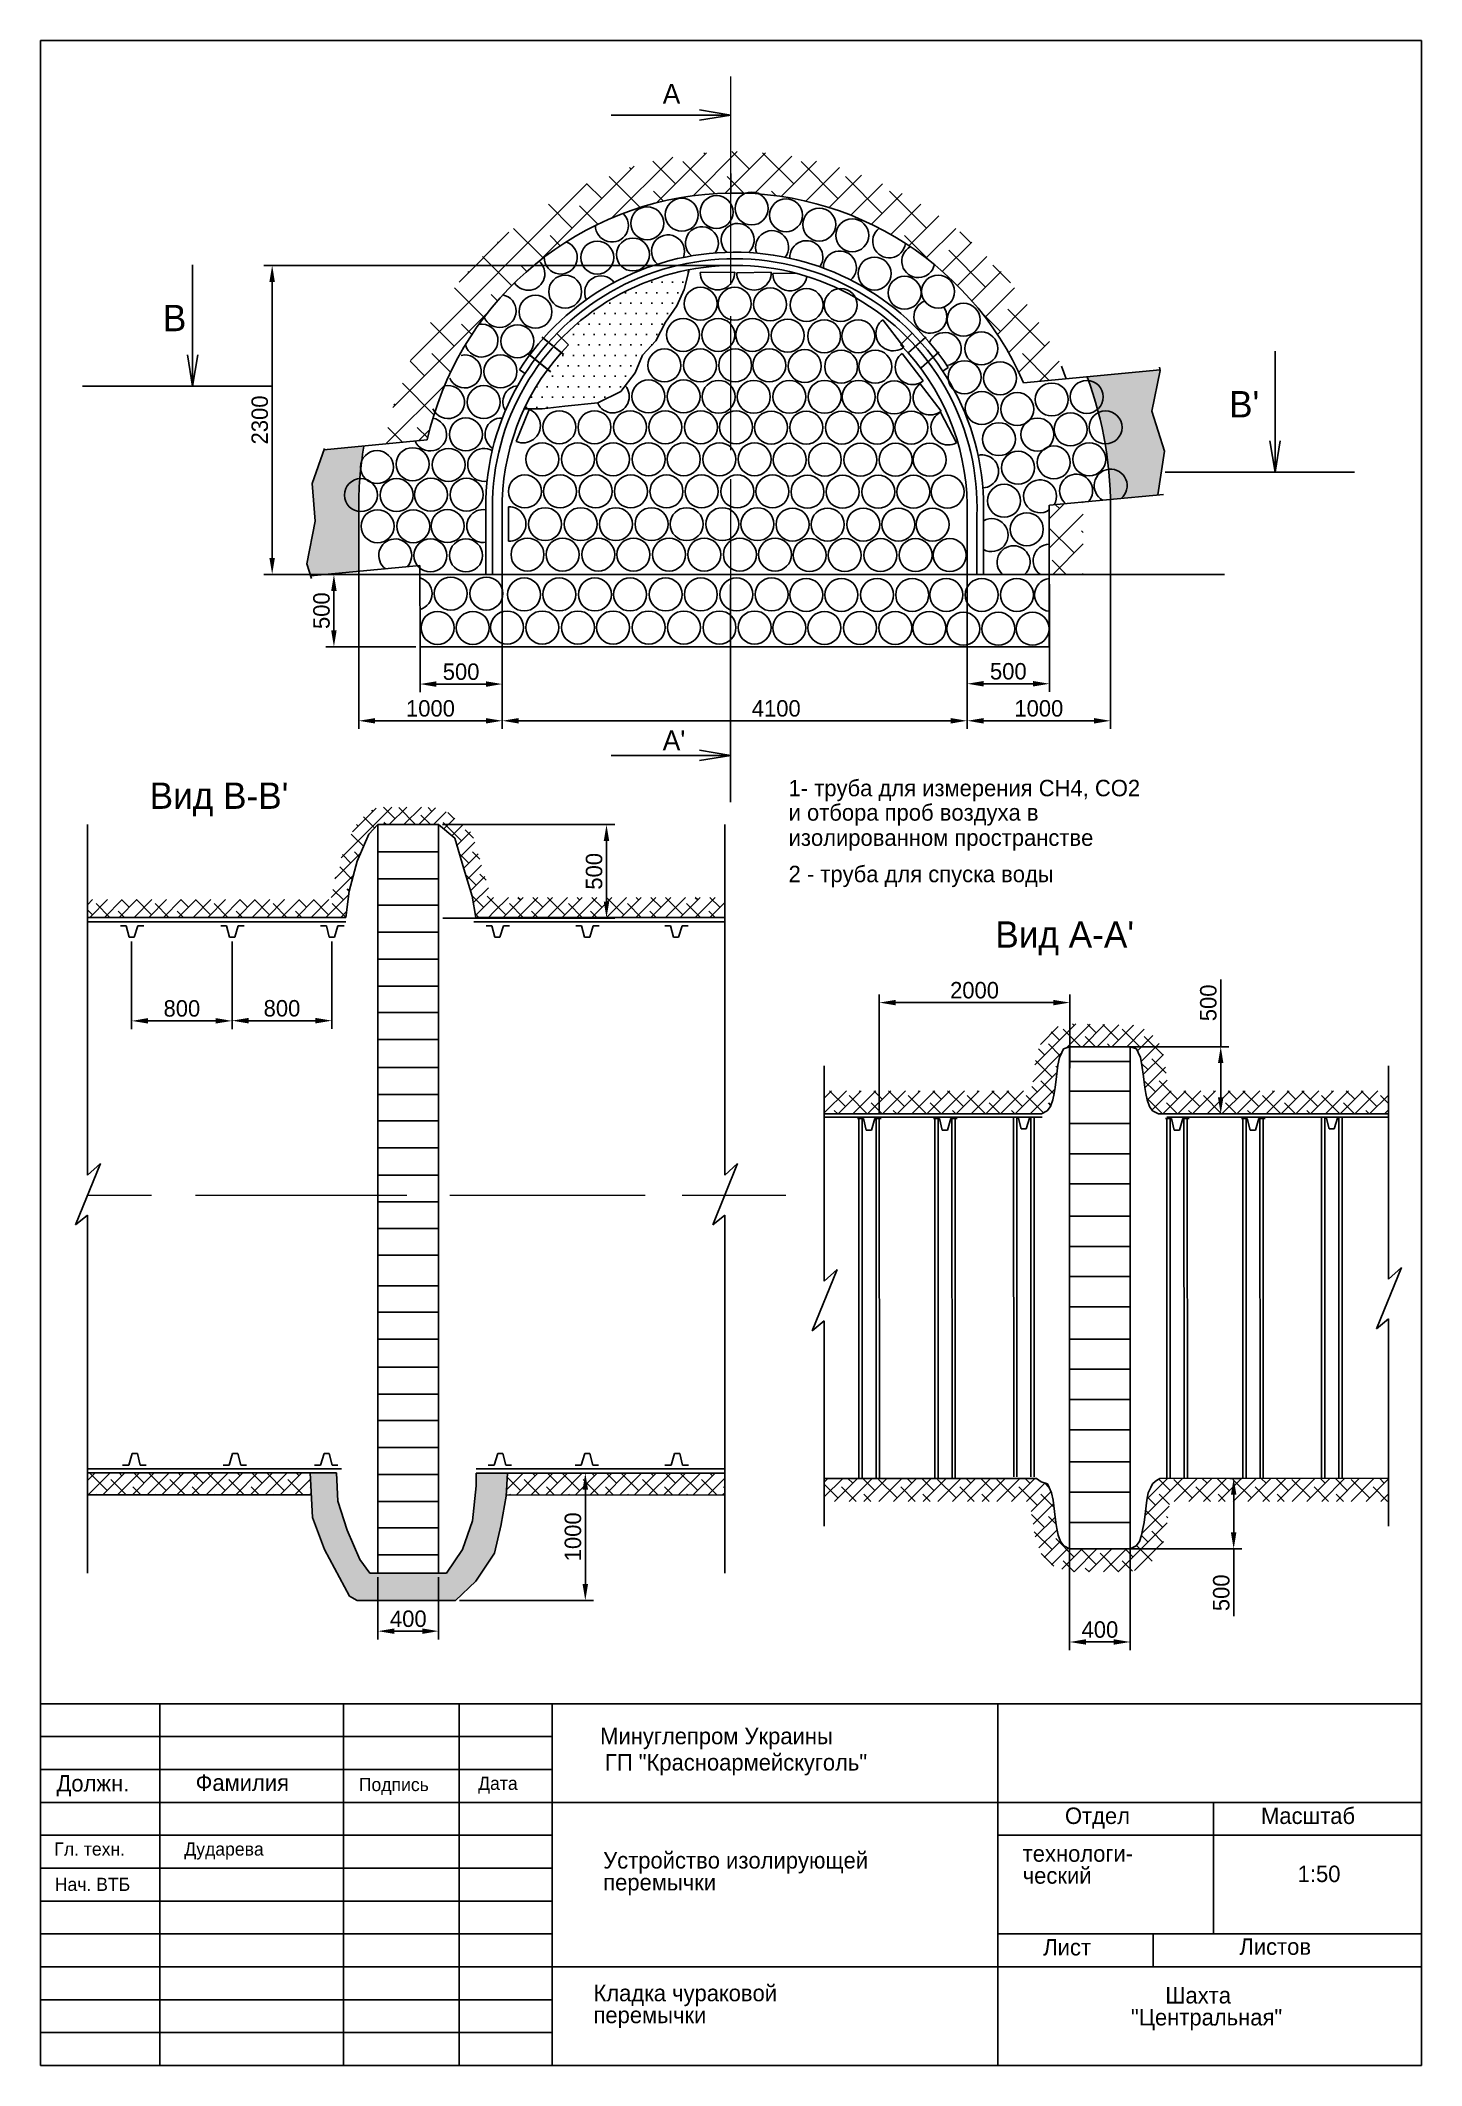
# Model space of a CAD drawing. Header units: millimetres. Extents: x 337 to 547, y -59 to 249.
import ezdxf

# ---------------------------------------------------------------- set-up
doc = ezdxf.new("R2010")
doc.units = ezdxf.units.MM
doc.dimstyles.new('ISO-25', dxfattribs={"dimtxt": 2.5, "dimasz": 2.5, "dimexe": 1.25, "dimexo": 0.625, "dimtad": 1, "dimtxsty": 'Standard', "dimcen": 2.5, "dimadec": 0, "dimazin": 0, "dimtfac": 1, "dimtmove": 0, "dimatfit": 3, "dimfxl": 0, "dimarcsym": 0})

# ---------------------------------------------------------------- blocks, each defined once
blk = doc.blocks.new('*D1')
at = {"color": 0, "lineweight": -2}
for p, q in [((350.59, 111.56), (350.59, 98.23)), ((365.86, 111.56), (365.86, 98.23)), ((353.09, 99.48), (363.36, 99.48))]:
    blk.add_line(p, q, dxfattribs=at)
at = {"color": 0}
for points in [[(353.09, 99.9), (353.09, 99.07), (350.59, 99.48)], [(363.36, 99.9), (363.36, 99.07), (365.86, 99.48)]]:
    blk.add_solid(points, dxfattribs=at)
at = {"layer": 'Defpoints', "color": 0}
for p in [(350.59, 112.19), (365.86, 112.19), (365.86, 99.48)]:
    blk.add_point(p, dxfattribs=at)
at = {"color": 0, "insert": (358.23, 101.36), "char_height": 2.5, "attachment_point": 5}
blk.add_mtext('800', dxfattribs=at)
blk = doc.blocks.new('*D2')
at = {"color": 0, "lineweight": -2}
for p, q in [((365.86, 111.56), (365.86, 98.26)), ((381.04, 111.56), (381.04, 98.26)), ((368.36, 99.51), (378.54, 99.51))]:
    blk.add_line(p, q, dxfattribs=at)
at = {"color": 0}
for points in [[(368.36, 99.93), (368.36, 99.09), (365.86, 99.51)], [(378.54, 99.93), (378.54, 99.09), (381.04, 99.51)]]:
    blk.add_solid(points, dxfattribs=at)
at = {"layer": 'Defpoints', "color": 0}
for p in [(365.86, 112.19), (381.04, 112.19), (381.04, 99.51)]:
    blk.add_point(p, dxfattribs=at)
at = {"color": 0, "insert": (373.45, 101.38), "char_height": 2.5, "attachment_point": 5}
blk.add_mtext('800', dxfattribs=at)
blk = doc.blocks.new('*D3')
at = {"color": 0, "lineweight": -2}
for p, q in [((397.85, 129.33), (424.05, 129.33)), ((422.8, 126.83), (422.8, 117.61)), ((397.89, 115.11), (424.05, 115.11))]:
    blk.add_line(p, q, dxfattribs=at)
at = {"color": 0}
for points in [[(422.38, 126.83), (423.21, 126.83), (422.8, 129.33)], [(422.38, 117.61), (423.21, 117.61), (422.8, 115.11)]]:
    blk.add_solid(points, dxfattribs=at)
at = {"layer": 'Defpoints', "color": 0}
for p in [(397.22, 129.33), (397.27, 115.11), (422.8, 115.11)]:
    blk.add_point(p, dxfattribs=at)
at = {"color": 0, "insert": (420.92, 122.22), "char_height": 2.5, "attachment_point": 5, "rotation": 90}
blk.add_mtext('500', dxfattribs=at)
blk = doc.blocks.new('*D4')
at = {"color": 0, "lineweight": -2}
for p, q in [((388.05, 14.9), (388.05, 5.44)), ((397.27, 14.9), (397.27, 5.44)), ((390.55, 6.69), (394.77, 6.69))]:
    blk.add_line(p, q, dxfattribs=at)
at = {"color": 0}
for points in [[(390.55, 7.1), (390.55, 6.27), (388.05, 6.69)], [(394.77, 7.1), (394.77, 6.27), (397.27, 6.69)]]:
    blk.add_solid(points, dxfattribs=at)
at = {"layer": 'Defpoints', "color": 0}
for p in [(388.05, 15.52), (397.27, 15.52), (397.27, 6.69)]:
    blk.add_point(p, dxfattribs=at)
at = {"color": 0, "insert": (392.66, 8.56), "char_height": 2.5, "attachment_point": 5}
blk.add_mtext('400', dxfattribs=at)
blk = doc.blocks.new('*D5')
at = {"color": 0, "lineweight": -2}
for p, q in [((477.63, 170.82), (477.63, 143.86)), ((406.95, 164.47), (406.95, 143.86)), ((475.13, 145.11), (409.45, 145.11))]:
    blk.add_line(p, q, dxfattribs=at)
at = {"color": 0}
for points in [[(409.45, 145.52), (409.45, 144.69), (406.95, 145.11)], [(475.13, 145.52), (475.13, 144.69), (477.63, 145.11)]]:
    blk.add_solid(points, dxfattribs=at)
at = {"layer": 'Defpoints', "color": 0}
for p in [(477.63, 171.45), (406.95, 165.1), (406.95, 145.11)]:
    blk.add_point(p, dxfattribs=at)
at = {"color": 0, "insert": (448.61, 146.98), "char_height": 2.5, "attachment_point": 5}
blk.add_mtext('4100', dxfattribs=at)
blk = doc.blocks.new('*D6')
at = {"color": 0, "lineweight": -2}
for p, q in [((385.12, 166.73), (385.12, 143.86)), ((406.95, 166.73), (406.95, 143.86)), ((404.45, 145.11), (387.62, 145.11))]:
    blk.add_line(p, q, dxfattribs=at)
at = {"color": 0}
for points in [[(387.62, 145.52), (387.62, 144.69), (385.12, 145.11)], [(404.45, 145.52), (404.45, 144.69), (406.95, 145.11)]]:
    blk.add_solid(points, dxfattribs=at)
at = {"layer": 'Defpoints', "color": 0}
for p in [(385.12, 167.36), (406.95, 167.36), (385.12, 145.11)]:
    blk.add_point(p, dxfattribs=at)
at = {"color": 0, "insert": (396.03, 146.98), "char_height": 2.5, "attachment_point": 5}
blk.add_mtext('1000', dxfattribs=at)
blk = doc.blocks.new('*D7')
at = {"color": 0, "lineweight": -2}
for p, q in [((441.11, 214.35), (370.71, 214.35)), ((371.96, 211.85), (371.96, 169.86)), ((440.15, 167.36), (370.71, 167.36))]:
    blk.add_line(p, q, dxfattribs=at)
at = {"color": 0}
for points in [[(371.54, 211.85), (372.37, 211.85), (371.96, 214.35)], [(371.54, 169.86), (372.37, 169.86), (371.96, 167.36)]]:
    blk.add_solid(points, dxfattribs=at)
at = {"layer": 'Defpoints', "color": 0}
for p in [(441.73, 214.35), (371.96, 167.36), (440.78, 167.36)]:
    blk.add_point(p, dxfattribs=at)
at = {"color": 0, "insert": (370.08, 190.85), "char_height": 2.5, "attachment_point": 5, "rotation": 90}
blk.add_mtext('2300', dxfattribs=at)
blk = doc.blocks.new('*D8')
at = {"color": 0, "lineweight": -2}
for p, q in [((516.2, 95.55), (516.2, 105.76)), ((499.59, 95.55), (517.45, 95.55)), ((516.2, 87.84), (516.2, 93.05)), ((508.46, 85.34), (517.45, 85.34))]:
    blk.add_line(p, q, dxfattribs=at)
at = {"color": 0}
for points in [[(515.78, 93.05), (516.61, 93.05), (516.2, 95.55)], [(515.78, 87.84), (516.61, 87.84), (516.2, 85.34)]]:
    blk.add_solid(points, dxfattribs=at)
at = {"layer": 'Defpoints', "color": 0}
for p in [(498.96, 95.55), (507.84, 85.34), (516.2, 85.34)]:
    blk.add_point(p, dxfattribs=at)
at = {"color": 0, "insert": (514.32, 102.22), "char_height": 2.5, "attachment_point": 5, "rotation": 90}
blk.add_mtext('500', dxfattribs=at)
blk = doc.blocks.new('*D9')
at = {"color": 0, "lineweight": -2}
for p, q in [((493.22, 20.34), (493.22, 3.79)), ((502.44, 20.34), (502.44, 3.79)), ((495.72, 5.04), (499.94, 5.04))]:
    blk.add_line(p, q, dxfattribs=at)
at = {"color": 0}
for points in [[(495.72, 5.46), (495.72, 4.63), (493.22, 5.04)], [(499.94, 5.46), (499.94, 4.63), (502.44, 5.04)]]:
    blk.add_solid(points, dxfattribs=at)
at = {"layer": 'Defpoints', "color": 0}
for p in [(493.22, 20.96), (502.44, 20.96), (502.44, 5.04)]:
    blk.add_point(p, dxfattribs=at)
at = {"color": 0, "insert": (497.83, 6.92), "char_height": 2.5, "attachment_point": 5}
blk.add_mtext('400', dxfattribs=at)
blk = doc.blocks.new('*D10')
at = {"color": 0, "lineweight": -2}
for p, q in [((517.58, 29.92), (519.42, 29.92)), ((518.17, 27.42), (518.17, 21.69)), ((500.11, 19.19), (519.42, 19.19)), ((518.17, 19.19), (518.17, 8.98))]:
    blk.add_line(p, q, dxfattribs=at)
at = {"color": 0}
for points in [[(517.75, 27.42), (518.58, 27.42), (518.17, 29.92)], [(517.75, 21.69), (518.58, 21.69), (518.17, 19.19)]]:
    blk.add_solid(points, dxfattribs=at)
at = {"layer": 'Defpoints', "color": 0}
for p in [(516.96, 29.92), (518.17, 29.92), (499.49, 19.19)]:
    blk.add_point(p, dxfattribs=at)
at = {"color": 0, "insert": (516.29, 12.52), "char_height": 2.5, "attachment_point": 5, "rotation": 90}
blk.add_mtext('500', dxfattribs=at)
blk = doc.blocks.new('*D12')
at = {"color": 0, "lineweight": -2}
for p, q in [((464.28, 85.24), (464.28, 103.51)), ((490.75, 102.26), (466.78, 102.26)), ((493.25, 92.3), (493.25, 103.51))]:
    blk.add_line(p, q, dxfattribs=at)
at = {"color": 0}
for points in [[(466.78, 102.67), (466.78, 101.84), (464.28, 102.26)], [(490.75, 102.67), (490.75, 101.84), (493.25, 102.26)]]:
    blk.add_solid(points, dxfattribs=at)
at = {"layer": 'Defpoints', "color": 0}
for p in [(464.28, 102.26), (493.25, 91.67), (464.28, 84.61)]:
    blk.add_point(p, dxfattribs=at)
at = {"color": 0, "insert": (478.76, 104.13), "char_height": 2.5, "attachment_point": 5}
blk.add_mtext('2000', dxfattribs=at)
blk = doc.blocks.new('*D15')
at = {"color": 0, "lineweight": -2}
for p, q in [((393.81, 167.36), (380.1, 167.36)), ((381.35, 164.86), (381.35, 158.85)), ((393.82, 156.35), (380.1, 156.35))]:
    blk.add_line(p, q, dxfattribs=at)
at = {"color": 0}
for points in [[(380.93, 164.86), (381.76, 164.86), (381.35, 167.36)], [(380.93, 158.85), (381.76, 158.85), (381.35, 156.35)]]:
    blk.add_solid(points, dxfattribs=at)
at = {"layer": 'Defpoints', "color": 0}
for p in [(394.43, 167.36), (381.35, 156.35), (394.45, 156.35)]:
    blk.add_point(p, dxfattribs=at)
at = {"color": 0, "insert": (379.47, 161.85), "char_height": 2.5, "attachment_point": 5, "rotation": 90}
blk.add_mtext('500', dxfattribs=at)
blk = doc.blocks.new('*D16')
at = {"color": 0, "lineweight": -2}
for p, q in [((477.65, 177.18), (477.65, 143.86)), ((499.44, 178.14), (499.44, 143.86)), ((496.94, 145.11), (480.15, 145.11))]:
    blk.add_line(p, q, dxfattribs=at)
at = {"color": 0}
for points in [[(480.15, 145.52), (480.15, 144.69), (477.65, 145.11)], [(496.94, 145.52), (496.94, 144.69), (499.44, 145.11)]]:
    blk.add_solid(points, dxfattribs=at)
at = {"layer": 'Defpoints', "color": 0}
for p in [(499.44, 178.77), (477.65, 177.8), (477.65, 145.11)]:
    blk.add_point(p, dxfattribs=at)
at = {"color": 0, "insert": (488.54, 146.98), "char_height": 2.5, "attachment_point": 5}
blk.add_mtext('1000', dxfattribs=at)
blk = doc.blocks.new('*D17')
at = {"color": 0, "lineweight": -2}
for p, q in [((394.44, 162.18), (394.44, 149.44)), ((406.95, 162.31), (406.95, 149.44)), ((396.94, 150.69), (404.45, 150.69))]:
    blk.add_line(p, q, dxfattribs=at)
at = {"color": 0}
for points in [[(396.94, 151.11), (396.94, 150.27), (394.44, 150.69)], [(404.45, 151.11), (404.45, 150.27), (406.95, 150.69)]]:
    blk.add_solid(points, dxfattribs=at)
at = {"layer": 'Defpoints', "color": 0}
for p in [(394.44, 162.8), (406.95, 162.93), (406.95, 150.69)]:
    blk.add_point(p, dxfattribs=at)
at = {"color": 0, "insert": (400.69, 152.56), "char_height": 2.5, "attachment_point": 5}
blk.add_mtext('500', dxfattribs=at)
blk = doc.blocks.new('*D18')
at = {"color": 0, "lineweight": -2}
for p, q in [((477.65, 165.73), (477.65, 149.49)), ((490.15, 165.86), (490.15, 149.49)), ((480.15, 150.74), (487.65, 150.74))]:
    blk.add_line(p, q, dxfattribs=at)
at = {"color": 0}
for points in [[(480.15, 151.16), (480.15, 150.32), (477.65, 150.74)], [(487.65, 151.16), (487.65, 150.32), (490.15, 150.74)]]:
    blk.add_solid(points, dxfattribs=at)
at = {"layer": 'Defpoints', "color": 0}
for p in [(477.65, 166.36), (490.15, 166.49), (490.15, 150.74)]:
    blk.add_point(p, dxfattribs=at)
at = {"color": 0, "insert": (483.9, 152.62), "char_height": 2.5, "attachment_point": 5}
blk.add_mtext('500', dxfattribs=at)
blk = doc.blocks.new('*D19')
at = {"color": 0, "lineweight": -2}
for p, q in [((410.76, 30.72), (420.83, 30.72)), ((419.58, 28.22), (419.58, 13.85)), ((400.45, 11.35), (420.83, 11.35))]:
    blk.add_line(p, q, dxfattribs=at)
at = {"color": 0}
for points in [[(419.16, 28.22), (419.99, 28.22), (419.58, 30.72)], [(419.16, 13.85), (419.99, 13.85), (419.58, 11.35)]]:
    blk.add_solid(points, dxfattribs=at)
at = {"layer": 'Defpoints', "color": 0}
for p in [(410.13, 30.72), (399.83, 11.35), (419.58, 11.35)]:
    blk.add_point(p, dxfattribs=at)
at = {"color": 0, "insert": (417.7, 21.03), "char_height": 2.5, "attachment_point": 5, "rotation": 90}
blk.add_mtext('1000', dxfattribs=at)

msp = doc.modelspace()

# ---------------------------------------------------------------- hatches: boundary and pattern name
h = msp.add_hatch()
h.set_pattern_fill('ANSI38', color=256, style=0)
h.paths.add_polyline_path([(441.73, 228.339), (441.73, 231.643, 0.3595456), (389.008, 187.183), (395.549, 187.809, -0.3486617), (441.73, 225.353)])
h.paths.add_polyline_path([(441.73, 231.643), (441.73, 225.353, -0.3023223), (486.22, 196.488), (492.707, 197.109), (491.967, 199.046, 0.3016138)])
h = msp.add_hatch()
h.set_pattern_fill('DOTS', color=256, style=0)
h.set_pattern_definition([(0, (7.392, 141.9309), (0.79375, 1.5875), [0, -1.5875])])
h.paths.add_polyline_path([(430.296, 202.878), (431.748, 205.718), (433.475, 208.21), (434.631, 210.71), (435.345, 213.696, 0.1526515), (415.962, 203.298), (417.033, 202.248, 0.0840321), (410.294, 192.558), (413.029, 192.557), (416.453, 192.928), (421.467, 193.428), (424.976, 195.18), (427.153, 198.014), (428.253, 200.681)])
for points in [[(506.995, 198.384), (506.971, 198.474), (495.873, 197.412, -0.0835957), (499.441, 178.767), (506.648, 179.457), (507.633, 186.118), (505.72, 192.171)], [(385.896, 186.885), (379.814, 186.303), (378.066, 181.196), (378.487, 175.439), (377.223, 168.98), (377.803, 167.124), (385.12, 167.824), (385.12, 177.21, -0.0425202)], [(381.961, 26.443), (381.744, 30.747), (377.745, 30.747), (378.111, 23.957), (379.931, 19.085), (382.207, 14.862), (383.733, 12.03), (384.872, 11.354), (399.826, 11.354), (402.946, 14.278), (405.742, 18.565), (406.791, 22.956), (407.538, 27.224), (407.738, 30.715), (402.999, 30.713), (402.999, 28.764), (402.415, 23.462), (400.881, 19.086), (398.486, 15.523), (386.832, 15.523), (385.298, 17.574), (383.355, 22.02)]]:
    msp.add_hatch(color=256).paths.add_polyline_path(points)
h = msp.add_hatch()
h.set_pattern_fill('ANSI38', color=256, style=0)
h.paths.add_polyline_path([(495.3, 178.37), (490.129, 177.875), (490.129, 167.355), (495.3, 167.355)])
h = msp.add_hatch()
h.set_pattern_fill('ANSI38', color=256, scale=0.5, style=0)
h.paths.add_polyline_path([(383.659, 119.182), (384.898, 123.778), (386.682, 127.849), (388.05, 129.332), (397.269, 129.332), (399.718, 127.253), (401.107, 122.599), (402.351, 118.432), (402.923, 115.22), (405.829, 115.22), (405.311, 118.123), (403.741, 123.385), (402.352, 128.039), (398.904, 131.051), (397.173, 131.837), (394.781, 131.99), (392.422, 131.99), (389.809, 131.99), (388.109, 131.99), (386.507, 131.222), (384.855, 129.509), (383.394, 126.781), (382.558, 124.556), (381.561, 121.386), (380.865, 117.91), (343.894, 117.91), (343.894, 115.22), (383.159, 115.22)])
h = msp.add_hatch()
h.set_pattern_fill('ANSI38', color=256, scale=0.5, style=0)
h.paths.add_polyline_path([(440.78, 118.26), (405.287, 118.26), (405.829, 115.22), (440.78, 115.22)])
h = msp.add_hatch()
h.set_pattern_fill('ANSI38', color=256, scale=0.5, style=0)
h.paths.add_polyline_path([(507.697, 93.203), (507.443, 94.558), (506.806, 96.159), (506.379, 96.912), (503.743, 98.786), (493.233, 99.053), (491.151, 98.527), (488.961, 96.315), (488.252, 94.654), (488.004, 93.414), (487.756, 91.432), (487.568, 89.88), (487.369, 88.84), (455.91, 88.84), (455.91, 85.34), (488.924, 85.34), (489.817, 85.814), (490.315, 86.453), (490.648, 87.45), (490.849, 88.446), (491.029, 89.342), (491.23, 91.012), (491.44, 92.751), (491.661, 93.898), (492.035, 94.686), (492.288, 95.219), (493.224, 95.553), (502.443, 95.553), (503.379, 95.219), (503.632, 94.686), (504.006, 93.898), (504.227, 92.751), (504.437, 91.012), (504.638, 89.342), (504.819, 88.446), (505.019, 87.45), (505.352, 86.453), (505.85, 85.814), (506.743, 85.34), (541.703, 85.34), (541.703, 88.84), (508.31, 88.84), (508.25, 89.137), (508.096, 89.898), (507.911, 91.431)])
h = msp.add_hatch()
h.set_pattern_fill('ANSI38', color=256, scale=0.5, style=0)
h.paths.add_polyline_path([(377.925, 27.418), (377.745, 30.747), (343.894, 30.747), (343.894, 27.418)])
h = msp.add_hatch()
h.set_pattern_fill('ANSI38', color=256, scale=0.5, style=0)
h.paths.add_polyline_path([(440.78, 27.393), (440.78, 30.722), (407.738, 30.715), (407.547, 27.385)])
h = msp.add_hatch()
h.set_pattern_fill('ANSI38', color=256, scale=0.5, style=0)
h.paths.add_polyline_path([(490.109, 28.53), (489.856, 29.063), (488.919, 29.397), (488.192, 29.914), (455.91, 29.907), (455.91, 26.407), (486.754, 26.414), (487.253, 25.983), (487.441, 24.436), (487.863, 21.624), (488.166, 20.237), (489.009, 18.254), (490.573, 16.655), (493.055, 15.715), (502.443, 15.686), (504.911, 16.54), (506.55, 18.096), (507.472, 20.146), (508.024, 22.766), (508.227, 24.436), (508.428, 26.095), (508.582, 26.419), (541.703, 26.427), (541.703, 29.927), (506.951, 29.919), (506.581, 29.699), (506.209, 29.442), (505.812, 29.063), (505.558, 28.53), (505.184, 27.743), (504.963, 26.596), (504.752, 24.857), (504.55, 23.187), (504.369, 22.292), (504.168, 21.295), (503.834, 20.298), (503.336, 19.66), (502.443, 19.186), (493.224, 19.186), (492.331, 19.66), (491.833, 20.298), (491.499, 21.295), (491.298, 22.292), (491.117, 23.187), (490.915, 24.857), (490.704, 26.596), (490.483, 27.743)])

# ---------------------------------------------------------------- linework, layer by layer
for p, q in [((336.73, 248.545), (546.73, 248.545)), ((336.73, 248.545), (336.73, -59.354)), ((546.73, 248.545), (546.73, -59.354)), ((441.73, 237.206), (423.512, 237.206)), ((441.73, 237.206), (436.954, 237.993)), ((441.73, 237.206), (436.954, 236.418)), ((441.73, 225.353), (441.73, 228.339)), ((359.867, 195.993), (359.867, 214.421)), ((435.345, 213.696), (434.631, 210.71)), ((437.057, 213.279), (442.298, 213.34)), ((442.604, 213.243), (447.845, 213.305)), ((448.079, 213.136), (451.538, 213.176)), ((434.631, 210.71), (433.475, 208.21)), ((433.475, 208.21), (431.748, 205.718)), ((415.248, 203.998), (417.033, 202.248)), ((431.748, 205.718), (430.296, 202.878)), ((464.825, 206.088), (468.029, 201.94)), ((467.523, 202.282), (469.299, 204.025)), ((359.867, 195.993), (359.079, 200.769)), ((359.867, 195.993), (360.654, 200.769)), ((428.253, 200.681), (427.153, 198.014)), ((430.296, 202.878), (428.253, 200.681)), ((468.667, 201.043), (467.523, 202.282)), ((467.768, 200.966), (470.972, 196.819)), ((524.468, 182.891), (524.468, 201.319)), ((409.571, 198.469), (410.413, 197.929)), ((427.153, 198.014), (424.976, 195.18)), ((474.762, 198.84), (473.927, 198.29)), ((486.22, 196.488), (506.971, 198.474)), ((491.967, 199.046), (492.707, 197.109)), ((506.995, 198.384), (505.72, 192.171)), ((506.871, 198.854), (506.995, 198.384)), ((371.958, 195.989), (343.127, 195.989)), ((424.976, 195.18), (421.467, 193.428)), ((470.484, 196.339), (473.688, 192.191)), ((409.074, 187.583), (411.063, 192.433)), ((413.029, 192.557), (410.294, 192.558)), ((416.453, 192.928), (413.029, 192.557)), ((421.467, 193.428), (416.453, 192.928)), ((473.6, 192.017), (476.016, 187.366)), ((505.72, 192.171), (507.633, 186.118)), ((379.892, 186.531), (378.066, 181.196)), ((379.814, 186.303), (395.549, 187.809)), ((507.633, 186.118), (506.648, 179.457)), ((524.468, 182.891), (523.681, 187.667)), ((524.468, 182.891), (525.256, 187.667)), ((536.559, 182.887), (507.728, 182.887)), ((378.066, 181.196), (378.487, 175.439)), ((404.445, 167.355), (404.445, 178.757)), ((405.445, 167.355), (405.445, 178.757)), ((406.945, 158.49), (406.945, 178.757)), ((490.149, 177.877), (507.473, 179.536)), ((385.12, 177.21), (385.12, 165.154)), ((407.874, 172.409), (407.877, 177.65)), ((477.629, 167.355), (477.629, 176.23)), ((479.129, 167.355), (479.129, 176.23)), ((480.129, 167.355), (480.129, 176.23)), ((490.129, 156.345), (490.129, 177.875)), ((378.487, 175.439), (377.223, 168.98)), ((377.223, 168.98), (377.928, 166.726)), ((377.803, 167.124), (394.434, 168.715)), ((394.434, 168.715), (394.445, 156.345)), ((394.445, 167.355), (516.765, 167.355)), ((441.661, 165.826), (441.661, 132.71)), ((394.445, 156.345), (490.129, 156.345)), ((441.73, 139.846), (423.512, 139.846)), ((441.73, 139.846), (436.954, 140.633)), ((441.73, 139.846), (436.954, 139.058)), ((343.894, 129.332), (343.894, 76.019)), ((386.682, 127.849), (388.05, 129.332)), ((388.05, 129.332), (388.05, 15.523)), ((388.05, 129.332), (397.269, 129.332)), ((397.269, 129.332), (397.269, 15.523)), ((399.718, 127.253), (397.269, 129.332)), ((440.78, 129.332), (440.78, 76.019)), ((384.898, 123.778), (386.682, 127.849)), ((401.107, 122.599), (399.718, 127.253)), ((383.659, 119.182), (384.898, 123.778)), ((388.05, 125.173), (397.269, 125.173)), ((388.05, 121.078), (397.269, 121.078)), ((402.351, 118.432), (401.107, 122.599)), ((383.659, 119.182), (383.159, 115.22)), ((383.659, 119.182), (383.659, 119.182)), ((388.05, 117.066), (397.269, 117.066)), ((402.351, 118.432), (402.923, 115.22)), ((343.894, 115.22), (383.159, 115.22)), ((343.894, 114.54), (383.159, 114.54)), ((349.753, 113.943), (348.874, 113.943)), ((350.193, 112.187), (349.753, 113.943)), ((351.512, 113.943), (350.984, 112.187)), ((352.441, 113.943), (351.512, 113.943)), ((365.029, 113.943), (364.149, 113.943)), ((365.468, 112.187), (365.029, 113.943)), ((366.787, 113.943), (366.26, 112.187)), ((367.717, 113.943), (366.787, 113.943)), ((380.204, 113.943), (379.325, 113.943)), ((380.644, 112.187), (380.204, 113.943)), ((381.963, 113.943), (381.435, 112.187)), ((382.892, 113.943), (381.963, 113.943)), ((402.648, 114.54), (440.78, 114.54)), ((402.923, 115.22), (440.78, 115.22)), ((405.363, 113.943), (404.484, 113.943)), ((405.803, 112.187), (405.363, 113.943)), ((407.122, 113.943), (406.594, 112.187)), ((408.051, 113.943), (407.122, 113.943)), ((419.016, 113.943), (418.137, 113.943)), ((419.456, 112.187), (419.016, 113.943)), ((420.775, 113.943), (420.248, 112.187)), ((421.704, 113.943), (420.775, 113.943)), ((432.53, 113.943), (431.65, 113.943)), ((432.97, 112.187), (432.53, 113.943)), ((434.289, 113.943), (433.761, 112.187)), ((435.218, 113.943), (434.289, 113.943)), ((350.984, 112.187), (350.193, 112.187)), ((366.26, 112.187), (365.468, 112.187)), ((381.435, 112.187), (380.644, 112.187)), ((388.05, 112.971), (397.269, 112.971)), ((406.594, 112.187), (405.803, 112.187)), ((420.248, 112.187), (419.456, 112.187)), ((433.761, 112.187), (432.97, 112.187)), ((388.05, 108.838), (397.269, 108.838)), ((388.05, 104.743), (397.269, 104.743)), ((388.05, 100.731), (397.269, 100.731)), ((388.05, 96.636), (397.269, 96.636)), ((492.288, 95.219), (493.224, 95.553)), ((493.224, 95.553), (493.224, 19.186)), ((493.224, 95.553), (502.443, 95.553)), ((502.443, 95.553), (502.443, 19.186)), ((503.379, 95.219), (502.443, 95.553)), ((388.05, 92.376), (397.269, 92.376)), ((455.91, 92.661), (455.91, 59.909)), ((491.23, 91.012), (491.44, 92.751)), ((491.44, 92.751), (491.661, 93.898)), ((491.661, 93.898), (492.035, 94.686)), ((492.035, 94.686), (492.288, 95.219)), ((493.224, 93.324), (502.443, 93.324)), ((503.632, 94.686), (503.379, 95.219)), ((504.006, 93.898), (503.632, 94.686)), ((504.227, 92.751), (504.006, 93.898)), ((504.437, 91.012), (504.227, 92.751)), ((541.703, 92.661), (541.703, 60.227)), ((490.849, 88.446), (491.029, 89.342)), ((491.029, 89.342), (491.23, 91.012)), ((504.638, 89.342), (504.437, 91.012)), ((504.819, 88.446), (504.638, 89.342)), ((388.05, 88.281), (397.269, 88.281)), ((489.817, 85.814), (490.315, 86.453)), ((490.315, 86.453), (490.648, 87.45)), ((490.648, 87.45), (490.849, 88.446)), ((493.224, 88.77), (502.443, 88.77)), ((505.019, 87.45), (504.819, 88.446)), ((505.352, 86.453), (505.019, 87.45)), ((505.85, 85.814), (505.352, 86.453)), ((388.05, 84.269), (397.269, 84.269)), ((455.91, 85.34), (488.924, 85.34)), ((455.91, 84.825), (489.06, 84.825)), ((461.869, 84.612), (460.989, 84.612)), ((461.174, 84.612), (461.187, 29.919)), ((461.674, 84.612), (461.687, 29.919)), ((462.308, 82.856), (461.869, 84.612)), ((463.627, 84.612), (463.1, 82.856)), ((464.556, 84.612), (463.627, 84.612)), ((463.782, 84.612), (463.795, 29.919)), ((464.282, 84.612), (464.295, 29.919)), ((473.414, 84.612), (472.535, 84.612)), ((472.72, 84.612), (472.733, 29.919)), ((473.22, 84.612), (473.233, 29.919)), ((473.854, 82.856), (473.414, 84.612)), ((475.173, 84.612), (474.645, 82.856)), ((476.102, 84.612), (475.173, 84.612)), ((475.328, 84.612), (475.341, 29.919)), ((475.828, 84.612), (475.841, 29.919)), ((485.396, 84.825), (484.517, 84.825)), ((484.702, 84.825), (484.715, 30.132)), ((485.202, 84.825), (485.215, 30.132)), ((485.836, 83.069), (485.396, 84.825)), ((487.155, 84.825), (486.627, 83.069)), ((488.084, 84.825), (487.155, 84.825)), ((487.31, 84.825), (487.322, 30.132)), ((487.81, 84.825), (487.822, 30.132)), ((488.924, 85.34), (489.817, 85.814)), ((493.224, 83.882), (502.443, 83.882)), ((506.743, 85.34), (505.85, 85.814)), ((506.743, 85.34), (541.703, 85.34)), ((506.743, 85.34), (541.703, 85.34)), ((506.743, 85.34), (541.703, 85.34)), ((506.743, 85.34), (541.703, 85.34)), ((508.7, 84.612), (507.82, 84.612)), ((508.005, 84.825), (541.703, 84.825)), ((508.005, 84.612), (508.018, 31.577)), ((508.505, 84.612), (508.518, 32.03)), ((509.139, 82.856), (508.7, 84.612)), ((510.459, 84.612), (509.931, 82.856)), ((511.388, 84.612), (510.459, 84.612)), ((510.613, 84.612), (510.625, 33.318)), ((511.113, 84.612), (511.126, 29.919)), ((520.245, 84.612), (519.366, 84.612)), ((519.551, 84.612), (519.564, 29.919)), ((520.051, 84.612), (520.064, 29.919)), ((520.685, 82.856), (520.245, 84.612)), ((522.004, 84.612), (521.476, 82.856)), ((522.933, 84.612), (522.004, 84.612)), ((522.159, 84.612), (522.172, 29.919)), ((522.659, 84.612), (522.672, 29.919)), ((532.227, 84.825), (531.348, 84.825)), ((531.533, 84.825), (531.546, 29.924)), ((532.033, 84.825), (532.046, 29.925)), ((532.667, 83.069), (532.227, 84.825)), ((533.986, 84.825), (533.458, 83.069)), ((534.915, 84.825), (533.986, 84.825)), ((534.141, 84.825), (534.154, 29.925)), ((534.641, 84.825), (534.654, 29.925)), ((388.05, 80.174), (397.269, 80.174)), ((463.1, 82.856), (462.308, 82.856)), ((474.645, 82.856), (473.854, 82.856)), ((486.627, 83.069), (485.836, 83.069)), ((509.931, 82.856), (509.139, 82.856)), ((521.476, 82.856), (520.685, 82.856)), ((533.458, 83.069), (532.667, 83.069)), ((345.856, 77.786), (342.065, 68.448)), ((343.894, 76.019), (345.856, 77.786)), ((442.742, 77.786), (438.951, 68.448)), ((440.78, 76.019), (442.742, 77.786)), ((493.224, 79.282), (502.443, 79.282)), ((388.05, 76.041), (397.269, 76.041)), ((493.224, 74.681), (502.443, 74.681)), ((493.224, 74.681), (502.443, 74.681)), ((388.05, 71.946), (397.269, 71.946)), ((342.065, 68.448), (343.894, 69.963)), ((343.894, 69.963), (343.894, 15.523)), ((388.05, 67.934), (397.269, 67.934)), ((438.951, 68.448), (440.78, 69.963)), ((440.78, 69.963), (440.78, 15.523)), ((493.224, 69.793), (502.443, 69.793)), ((493.224, 65.193), (502.443, 65.193)), ((388.05, 63.839), (397.269, 63.839)), ((457.872, 61.675), (454.081, 52.338)), ((455.91, 59.909), (457.872, 61.675)), ((543.665, 61.994), (539.874, 52.657)), ((541.703, 60.227), (543.665, 61.994)), ((388.05, 59.206), (397.269, 59.206)), ((493.224, 60.593), (502.443, 60.593)), ((493.224, 55.992), (502.443, 55.992)), ((493.224, 55.992), (502.443, 55.992)), ((388.05, 55.194), (397.269, 55.194)), ((454.081, 52.338), (455.91, 53.852)), ((455.91, 53.852), (455.91, 22.66)), ((539.874, 52.657), (541.703, 54.171)), ((541.703, 54.171), (541.703, 22.66)), ((388.05, 51.099), (397.269, 51.099)), ((493.224, 51.104), (502.443, 51.104)), ((388.05, 46.839), (397.269, 46.839)), ((493.224, 46.504), (502.443, 46.504)), ((388.05, 42.744), (397.269, 42.744)), ((493.224, 41.904), (502.443, 41.904)), ((388.05, 38.732), (397.269, 38.732)), ((493.224, 37.303), (502.443, 37.303)), ((493.224, 37.303), (502.443, 37.303)), ((388.05, 34.637), (397.269, 34.637)), ((382.498, 31.346), (343.894, 31.346)), ((349.21, 31.942), (350.139, 31.942)), ((350.139, 31.942), (350.667, 33.698)), ((350.667, 33.698), (351.458, 33.698)), ((351.458, 33.698), (351.898, 31.942)), ((351.898, 31.942), (352.777, 31.942)), ((364.486, 31.942), (365.415, 31.942)), ((365.415, 31.942), (365.942, 33.698)), ((365.942, 33.698), (366.734, 33.698)), ((366.734, 33.698), (367.174, 31.942)), ((367.174, 31.942), (368.053, 31.942)), ((378.387, 31.942), (379.316, 31.942)), ((379.316, 31.942), (379.843, 33.698)), ((379.843, 33.698), (380.635, 33.698)), ((380.635, 33.698), (381.075, 31.942)), ((381.075, 31.942), (381.954, 31.942)), ((440.78, 31.346), (402.978, 31.346)), ((404.807, 31.942), (405.736, 31.942)), ((405.736, 31.942), (406.264, 33.698)), ((406.264, 33.698), (407.055, 33.698)), ((407.055, 33.698), (407.495, 31.942)), ((407.495, 31.942), (408.375, 31.942)), ((418.022, 31.942), (418.952, 31.942)), ((418.952, 31.942), (419.479, 33.698)), ((419.479, 33.698), (420.271, 33.698)), ((420.271, 33.698), (420.71, 31.942)), ((420.71, 31.942), (421.59, 31.942)), ((431.687, 31.942), (432.616, 31.942)), ((432.616, 31.942), (433.144, 33.698)), ((433.144, 33.698), (433.935, 33.698)), ((433.935, 33.698), (434.375, 31.942)), ((434.375, 31.942), (435.254, 31.942)), ((493.224, 32.416), (502.443, 32.416)), ((508.018, 31.572), (508.018, 29.919)), ((508.518, 32.044), (508.518, 29.919)), ((510.626, 33.345), (510.626, 29.919)), ((343.894, 30.747), (381.744, 30.747)), ((377.745, 30.747), (378.111, 23.957)), ((381.744, 30.747), (381.961, 26.443)), ((388.05, 30.504), (397.269, 30.504)), ((402.415, 23.462), (402.999, 28.764)), ((402.999, 30.713), (440.78, 30.722)), ((402.999, 28.764), (402.999, 30.713)), ((407.538, 27.224), (407.738, 30.715)), ((455.91, 29.907), (488.192, 29.914)), ((488.919, 29.397), (488.192, 29.914)), ((489.856, 29.063), (488.919, 29.397)), ((490.109, 28.53), (489.856, 29.063)), ((490.483, 27.743), (490.109, 28.53)), ((490.704, 26.596), (490.483, 27.743)), ((493.224, 27.815), (502.443, 27.815)), ((504.963, 26.596), (505.184, 27.743)), ((505.184, 27.743), (505.558, 28.53)), ((505.558, 28.53), (505.812, 29.063)), ((505.812, 29.063), (506.209, 29.442)), ((506.209, 29.442), (506.581, 29.699)), ((506.581, 29.699), (506.951, 29.919)), ((506.951, 29.919), (541.703, 29.927)), ((343.894, 27.418), (377.925, 27.418)), ((381.961, 26.443), (383.355, 22.02)), ((388.05, 26.409), (397.269, 26.409)), ((406.791, 22.956), (407.538, 27.224)), ((407.547, 27.385), (440.78, 27.393)), ((490.915, 24.857), (490.704, 26.596)), ((491.117, 23.187), (490.915, 24.857)), ((504.55, 23.187), (504.752, 24.857)), ((504.752, 24.857), (504.963, 26.596)), ((378.111, 23.957), (379.931, 19.085)), ((383.355, 22.02), (385.298, 17.574)), ((388.05, 22.397), (397.269, 22.397)), ((400.881, 19.086), (402.415, 23.462)), ((405.742, 18.565), (406.782, 22.918)), ((491.298, 22.292), (491.117, 23.187)), ((491.499, 21.295), (491.298, 22.292)), ((493.224, 23.215), (502.443, 23.215)), ((504.168, 21.295), (504.369, 22.292)), ((504.369, 22.292), (504.55, 23.187)), ((379.931, 19.085), (382.207, 14.862)), ((398.486, 15.523), (400.881, 19.086)), ((402.946, 14.278), (405.742, 18.565)), ((491.833, 20.298), (491.499, 21.295)), ((492.331, 19.66), (491.833, 20.298)), ((493.224, 19.186), (492.331, 19.66)), ((493.224, 19.186), (502.443, 19.186)), ((502.443, 19.186), (503.336, 19.66)), ((503.336, 19.66), (503.834, 20.298)), ((503.834, 20.298), (504.168, 21.295)), ((385.298, 17.574), (386.832, 15.523)), ((386.832, 15.523), (398.486, 15.523)), ((388.05, 18.302), (397.269, 18.302)), ((382.207, 14.862), (383.733, 12.03)), ((399.826, 11.354), (402.946, 14.278)), ((383.733, 12.03), (384.872, 11.354)), ((384.872, 11.354), (399.826, 11.354)), ((336.73, -4.354), (546.73, -4.354)), ((354.884, -4.354), (354.884, -59.354)), ((382.787, -4.354), (382.787, -59.354)), ((400.377, -4.354), (400.377, -59.354)), ((414.561, -4.354), (414.561, -59.354)), ((482.294, -4.354), (482.294, -59.354)), ((336.73, -9.354), (414.561, -9.354)), ((336.73, -14.354), (414.561, -14.354)), ((336.73, -19.354), (546.73, -19.354)), ((515.125, -19.354), (515.125, -39.354)), ((336.73, -24.354), (414.561, -24.354)), ((482.294, -24.354), (546.73, -24.354)), ((336.73, -29.354), (414.561, -29.354)), ((336.73, -34.354), (414.561, -34.354)), ((336.73, -39.354), (414.561, -39.354)), ((482.294, -39.354), (546.73, -39.354)), ((505.928, -39.354), (505.928, -44.354)), ((336.73, -44.354), (546.73, -44.354)), ((336.73, -49.354), (414.561, -49.354)), ((336.73, -54.354), (414.561, -54.354)), ((336.73, -59.354), (546.73, -59.354))]:
    msp.add_line(p, q)
at = {"lineweight": 5}
for p, q in [((441.73, 211.413), (441.73, 243.075)), ((441.73, 186.263), (441.73, 206.622)), ((441.73, 165.743), (441.73, 181.871)), ((343.894, 72.984), (353.625, 72.984)), ((360.3, 72.984), (392.43, 72.984)), ((398.987, 72.984), (428.691, 72.984)), ((434.321, 72.984), (450.067, 72.984))]:
    msp.add_line(p, q, dxfattribs=at)
at = {"lineweight": 30}
for p, q in [((412.957, 203.444), (416.271, 200.797)), ((471.352, 203.455), (468.619, 201)), ((410.914, 200.874), (414.307, 198.164)), ((473.341, 201.172), (470.662, 198.765))]:
    msp.add_line(p, q, dxfattribs=at)
for centre in [(439.536, 222.456), (444.87, 223), (428.988, 220.747), (434.247, 222.043), (450.095, 221.967), (455.157, 220.553), (460.164, 218.921), (421.401, 215.539), (426.827, 216.007), (463.555, 213.095), (416.515, 210.355), (468.125, 210.195), (473.221, 210.36), (412.001, 207.301), (437.104, 208.526), (442.294, 208.526), (447.68, 208.426), (453.22, 208.328), (458.41, 208.328), (477.097, 206.094), (409.255, 202.816), (434.438, 203.777), (439.783, 203.777), (444.973, 203.777), (450.359, 203.677), (455.899, 203.579), (461.089, 203.579), (479.796, 201.721), (406.677, 198.222), (431.601, 199.15), (437.02, 199.15), (442.365, 199.15), (447.555, 199.15), (452.941, 199.05), (458.481, 198.952), (463.671, 198.952), (477.24, 197.352), (482.64, 197.198), (404.128, 193.567), (429.176, 194.423), (434.521, 194.423), (439.854, 194.366), (445.199, 194.366), (450.618, 194.366), (455.963, 194.366), (461.153, 194.366), (466.539, 194.266), (479.863, 192.65), (485.263, 192.496), (490.508, 193.96), (495.831, 194.346), (401.412, 188.642), (415.627, 189.739), (420.972, 189.739), (426.391, 189.739), (431.736, 189.739), (437.155, 189.739), (442.5, 189.739), (447.833, 189.682), (453.178, 189.682), (458.597, 189.682), (463.942, 189.682), (469.132, 189.682), (488.323, 188.635), (493.362, 189.413), (498.685, 189.721), (482.476, 187.93), (387.9, 183.687), (393.311, 184.124), (398.778, 184.015), (413.026, 184.864), (418.446, 184.864), (423.791, 184.864), (429.21, 184.864), (434.555, 184.864), (439.974, 184.864), (445.319, 184.864), (450.652, 184.807), (455.997, 184.807), (461.416, 184.807), (466.761, 184.807), (471.951, 184.807), (485.374, 183.586), (490.817, 184.402), (496.217, 184.865), (385.461, 179.435), (390.88, 179.435), (396.099, 179.482), (401.518, 179.482), (410.392, 179.989), (415.737, 179.989), (421.156, 179.989), (426.501, 179.989), (431.92, 179.989), (437.265, 179.989), (442.685, 179.989), (448.03, 179.989), (453.362, 179.932), (458.707, 179.932), (464.126, 179.932), (469.471, 179.932), (474.661, 179.932), (483.256, 178.574), (387.989, 174.677), (393.408, 174.677), (398.627, 174.723), (413.46, 175.005), (418.879, 175.005), (424.224, 175.005), (429.644, 175.005), (434.989, 175.005), (440.408, 175.005), (445.753, 175.005), (451.085, 174.948), (456.43, 174.948), (461.849, 174.948), (467.194, 174.948), (472.385, 174.948), (486.712, 174.231), (396.014, 170.248), (401.433, 170.248), (410.784, 170.369), (416.129, 170.369), (421.548, 170.369), (426.893, 170.369), (432.312, 170.369), (437.657, 170.369), (443.077, 170.369), (448.422, 170.369), (453.688, 170.3), (459.033, 170.3), (464.452, 170.3), (469.797, 170.3), (474.987, 170.3), (399.11, 164.443), (404.529, 164.443), (410.268, 164.314), (415.613, 164.314), (421.032, 164.314), (426.377, 164.314), (431.797, 164.314), (437.142, 164.314), (442.561, 164.314), (447.906, 164.314), (453.172, 164.245), (458.517, 164.245), (463.936, 164.245), (469.281, 164.245), (474.472, 164.245), (479.868, 164.245), (485.213, 164.245), (397.118, 159.236), (402.463, 159.236), (407.689, 159.289), (413.034, 159.289), (418.454, 159.289), (423.799, 159.289), (429.218, 159.289), (434.563, 159.289), (439.982, 159.289), (445.327, 159.289), (450.593, 159.221), (455.938, 159.221), (461.358, 159.221), (466.703, 159.221), (471.893, 159.221), (477.047, 159.1), (482.392, 159.1), (487.582, 159.1)]:
    msp.add_circle(centre, 2.507)
for centre, radius, start, end in [((442.287, 177.493), 47.863, 23.38175, 167.55354), ((423.621, 220.408), 2.507, 179.75629, 47.25755), ((432.15, 216.481), 2.507, 338.54173, 230.60609), ((437.304, 217.725), 2.507, 323.76995, 230.35029), ((442.747, 218.214), 2.507, 310.23181, 228.47366), ((447.972, 217.126), 2.507, 322.26187, 201.41236), ((465.78, 218.01), 2.507, 127.08782, 352.70009), ((442.287, 177.493), 38.863, 33.3178, 147.33387), ((415.842, 215.539), 2.507, 178.44099, 71.16504), ((453.197, 215.604), 2.507, 324.20129, 183.84866), ((458.295, 214.036), 2.507, 310.35958, 182.32724), ((470.208, 214.994), 2.507, 118.44265, 348.21869), ((442.287, 177.493), 37.863, 358.08761, 178.08761), ((442.287, 177.493), 36.863, 358.08761, 178.08761), ((410.918, 213.072), 2.507, 213.01114, 49.79181), ((421.981, 210.246), 2.507, 37.43819, 206.15737), ((439.678, 213.252), 2.621, 179.42194, 1.92675), ((445.225, 213.217), 2.621, 179.42194, 1.92675), ((450.7, 213.109), 2.621, 179.42194, 350.50618), ((406.535, 207.41), 2.507, 201.63599, 78.52044), ((472.044, 206.551), 2.507, 110.17136, 35.49871), ((403.788, 202.925), 2.507, 194.27792, 98.8243), ((466.382, 203.979), 2.621, 126.43244, 308.93725), ((474.232, 201.633), 2.507, 277.47449, 156.68022), ((401.248, 198.222), 2.507, 203.78386, 102.60139), ((442.287, 177.493), 35.363, 135.57199, 178.08761), ((469.325, 198.857), 2.621, 126.43244, 308.93725), ((442.287, 177.493), 35.363, 358.08761, 41.7561), ((442.287, 177.493), 57.168, 358.72339, 20.39089), ((398.699, 193.567), 2.507, 203.78386, 102.60139), ((409.547, 193.567), 2.507, 95.90799, 211.79455), ((423.757, 194.423), 2.507, 203.39544, 40.83853), ((472.041, 194.23), 2.621, 126.43244, 308.93725), ((395.984, 188.642), 2.507, 203.78386, 80.36585), ((406.831, 188.642), 2.507, 86.80855, 238.28101), ((410.121, 189.986), 2.621, 246.45, 68.9548), ((474.757, 189.665), 2.621, 116.2033, 298.70811), ((442.287, 177.493), 57.168, 170.5444, 180.47484), ((404.197, 184.015), 2.507, 60.33938, 280.22806), ((479.913, 183.029), 2.507, 272.65015, 104.09033), ((488.718, 179.242), 2.507, 328.8483, 304.2561), ((494.211, 180.086), 2.507, 319.19239, 231.7429), ((499.457, 180.857), 2.507, 309.43305, 241.50225), ((404.046, 174.723), 2.507, 80.84109, 279.15891), ((407.933, 175.029), 2.621, 268.71653, 91.22134), ((481.362, 173.34), 2.507, 240.54711, 119.45289), ((390.669, 170.248), 2.507, 316.74528, 234.19001), ((484.705, 169.219), 2.507, 311.98041, 228.01959), ((490.167, 169.441), 2.507, 90.8679, 236.32887), ((393.765, 164.443), 2.507, 285.62282, 74.48456), ((490.403, 164.245), 2.507, 96.28413, 263.71587)]:
    msp.add_arc(centre, radius, start, end)

# ---------------------------------------------------------------- texts
for s, height, p in [('А', 3, (431.344, 238.932)), ('В', 4, (355.343, 204.344)), ("В'", 4, (517.468, 191.242)), ("А'", 3, (431.344, 140.636)), ("Вид В-В'", 4, (353.327, 131.717)), ('1- труба для измерения СН4, СО2', 2.5, (450.488, 133.63)), ('и отбора проб воздуха в', 2.5, (450.488, 129.922)), ('изолированном пространстве', 2.5, (450.488, 126.091)), ('2 - труба для спуска воды', 2.5, (450.488, 120.562)), ("Вид А-А'", 4, (481.921, 110.618)), ('Минуглепром Украины', 2.5, (421.831, -10.509)), ('ГП "Красноармейскуголь"', 2.5, (422.558, -14.505)), ('Должн.', 2.5, (339.152, -17.691)), ('Фамилия', 2.5, (360.324, -17.595)), ('Подпись', 2, (385.138, -17.634)), ('Дата', 2, (403.281, -17.448)), ('Отдел', 2.5, (492.512, -22.631)), ('Масштаб', 2.5, (522.325, -22.631)), ('Гл. техн.', 2, (338.829, -27.442)), ('Дударева', 2, (358.599, -27.442)), ('Устройство изолирующей', 2.5, (422.3, -29.408)), ('технологи-', 2.5, (486.087, -28.378)), ('перемычки', 2.5, (422.3, -32.741)), ('ческий', 2.5, (486.087, -31.712)), ('1:50', 2.5, (527.9, -31.464)), ('Нач. ВТБ', 2, (338.899, -32.807)), ('Лист', 2.5, (489.206, -42.625)), ('Листов', 2.5, (519.039, -42.527)), ('Кладка чураковой', 2.5, (420.817, -49.587)), ('Шахта', 2.5, (507.777, -49.931)), ('перемычки', 2.5, (420.817, -52.92)), ('"Центральная"', 2.5, (502.539, -53.264))]:
    msp.add_text(s, height=height).set_placement(p)

# ---------------------------------------------------------------- dimensions: what is measured, and where the dimension line sits
for base, p1, p2, text, picture, middle in [((371.958, 167.355), (441.73, 214.352), (440.779, 167.355), '2300', '*D7', (370.083, 190.854)), ((381.347, 156.345), (394.435, 167.355), (394.445, 156.345), '500', '*D15', (379.472, 161.85)), ((422.798, 115.111), (397.224, 129.332), (397.269, 115.111), '500', '*D3', (420.923, 122.222)), ((419.576, 11.354), (410.131, 30.715), (399.826, 11.354), '1000', '*D19', (417.701, 21.035))]:
    dim = msp.add_linear_dim(base=base, p1=p1, p2=p2, angle=90, text=text, dimstyle='ISO-25')
    dim.commit()
    dim.dimension.update_dxf_attribs({"geometry": picture, "text_midpoint": middle})
for base, p1, p2, text, picture, middle in [((477.649, 145.107), (499.441, 178.767), (477.649, 177.8), '1000', '*D16', (488.545, 146.982)), ((385.12, 145.107), (406.945, 167.355), (385.12, 167.355), '1000', '*D6', (396.033, 146.982)), ((490.154, 150.741), (477.649, 166.357), (490.154, 166.486), '500', '*D18', (483.901, 152.616)), ((406.945, 150.689), (394.44, 162.805), (406.945, 162.934), '500', '*D17', (400.693, 152.564)), ((365.864, 99.484), (350.588, 112.187), (365.864, 112.187), '800', '*D1', (358.226, 101.359)), ((381.039, 99.51), (365.864, 112.187), (381.039, 112.187), '800', '*D2', (373.452, 101.385)), ((464.282, 102.258), (493.245, 91.671), (464.282, 84.612), '2000', '*D12', (478.764, 104.133)), ((502.443, 5.043), (493.224, 20.963), (502.443, 20.963), '400', '*D9', (497.834, 6.918)), ((397.269, 6.686), (388.05, 15.523), (397.269, 15.523), '400', '*D4', (392.659, 8.561))]:
    dim = msp.add_linear_dim(base=base, p1=p1, p2=p2, text=text, dimstyle='ISO-25')
    dim.commit()
    dim.dimension.update_dxf_attribs({"geometry": picture, "text_midpoint": middle})
dim = msp.add_linear_dim(base=(406.945, 145.107), p1=(477.629, 171.45), p2=(406.945, 165.1), text='4100', dimstyle='ISO-25')
dim.commit()
dim.dimension.update_dxf_attribs({"geometry": '*D5', "text_midpoint": (448.614, 145.107), "dimtype": 160})
dim = msp.add_linear_dim(base=(516.198, 85.34), p1=(498.963, 95.553), p2=(507.838, 85.34), angle=90, text='500', dimstyle='ISO-25')
dim.commit()
dim.dimension.update_dxf_attribs({"geometry": '*D8', "text_midpoint": (516.198, 102.22), "dimtype": 160})
dim = msp.add_linear_dim(base=(518.168, 29.921), p1=(499.488, 19.186), p2=(516.958, 29.921), angle=90, text='500', dimstyle='ISO-25', override={"dimjust": 0, "dimtih": 0, "dimtoh": 0, "dimtxsty": 'Standard'})
dim.commit()
dim.dimension.update_dxf_attribs({"geometry": '*D10', "text_midpoint": (518.168, 12.519), "dimtype": 160})

doc.saveas('drawing.dxf')
